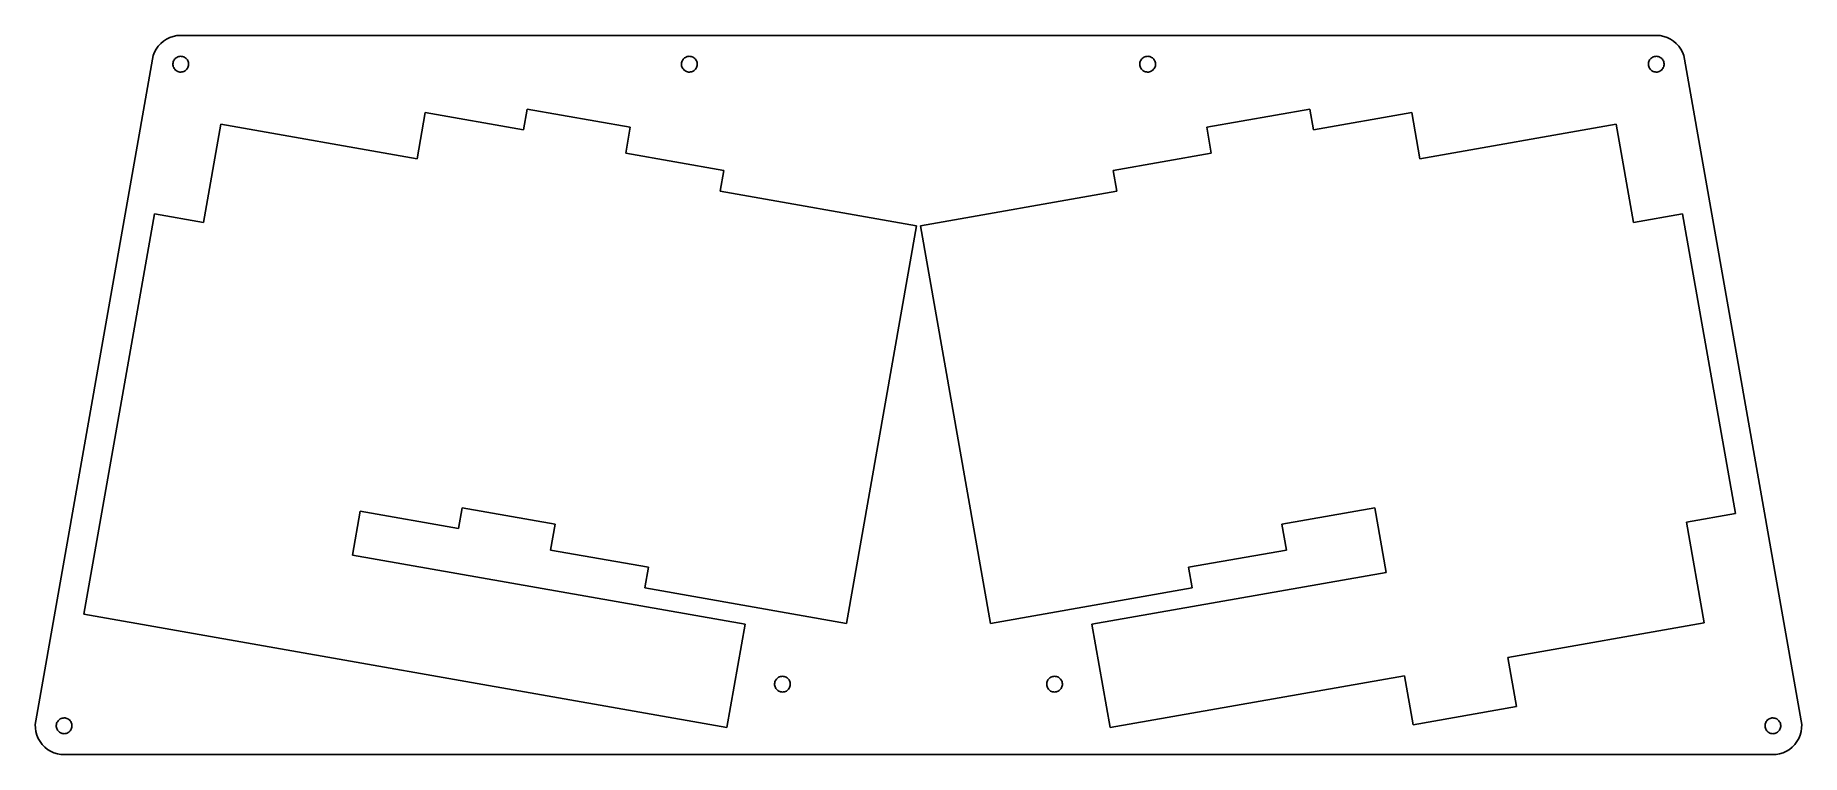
# Model space of a CAD drawing. Header units: metres. Extents: x -168 to 168, y -8 to 129.
import ezdxf

# ---------------------------------------------------------------- set-up
doc = ezdxf.new("R2010")
doc.units = ezdxf.units.M

msp = doc.modelspace()

# ---------------------------------------------------------------- linework, layer by layer
for p, q in [((-143.376, 128.031), (-143.954, 127.653)), ((-142.755, 128.334), (-143.376, 128.031)), ((-142.101, 128.556), (-142.755, 128.334)), ((-141.425, 128.695), (-142.101, 128.556)), ((-140.736, 128.748), (-141.425, 128.695)), ((140.736, 128.748), (-140.736, 128.748)), ((141.425, 128.695), (140.736, 128.748)), ((142.101, 128.556), (141.425, 128.695)), ((142.755, 128.334), (142.101, 128.556)), ((143.376, 128.031), (142.755, 128.334)), ((143.954, 127.653), (143.376, 128.031)), ((-145.913, 124.875), (-146.076, 124.204)), ((-145.668, 125.521), (-145.913, 124.875)), ((-145.344, 126.131), (-145.668, 125.521)), ((-144.946, 126.695), (-145.344, 126.131)), ((-144.48, 127.205), (-144.946, 126.695)), ((-143.954, 127.653), (-144.48, 127.205)), ((-141.4, 124.553), (-141.231, 124.635)), ((-141.231, 124.635), (-141.053, 124.696)), ((-141.053, 124.696), (-140.868, 124.734)), ((-140.868, 124.734), (-140.68, 124.748)), ((-140.68, 124.748), (-140.492, 124.739)), ((-140.492, 124.739), (-140.307, 124.707)), ((-140.307, 124.707), (-140.127, 124.651)), ((-140.127, 124.651), (-139.955, 124.573)), ((-44.4271, 124.553), (-44.2578, 124.635)), ((-44.2578, 124.635), (-44.0795, 124.696)), ((-44.0795, 124.696), (-43.8949, 124.734)), ((-43.8949, 124.734), (-43.7071, 124.748)), ((-43.7071, 124.748), (-43.519, 124.739)), ((-43.519, 124.739), (-43.3335, 124.707)), ((-43.3335, 124.707), (-43.1535, 124.651)), ((-43.1535, 124.651), (-42.982, 124.573)), ((42.982, 124.573), (43.1535, 124.651)), ((43.1535, 124.651), (43.3335, 124.707)), ((43.3335, 124.707), (43.519, 124.739)), ((43.519, 124.739), (43.7071, 124.748)), ((43.7071, 124.748), (43.8949, 124.734)), ((43.8949, 124.734), (44.0795, 124.696)), ((44.0795, 124.696), (44.2578, 124.635)), ((44.2578, 124.635), (44.4271, 124.553)), ((139.955, 124.573), (140.127, 124.651)), ((140.127, 124.651), (140.307, 124.707)), ((140.307, 124.707), (140.492, 124.739)), ((140.492, 124.739), (140.68, 124.748)), ((140.68, 124.748), (140.868, 124.734)), ((140.868, 124.734), (141.053, 124.696)), ((141.053, 124.696), (141.231, 124.635)), ((141.231, 124.635), (141.4, 124.553)), ((144.48, 127.205), (143.954, 127.653)), ((144.946, 126.695), (144.48, 127.205)), ((145.344, 126.131), (144.946, 126.695)), ((145.668, 125.521), (145.344, 126.131)), ((145.913, 124.875), (145.668, 125.521)), ((146.076, 124.204), (145.913, 124.875)), ((-146.076, 124.204), (-168.312, -1.90094)), ((-142.158, 123.322), (-142.137, 123.509)), ((-142.155, 123.134), (-142.158, 123.322)), ((-142.129, 122.947), (-142.155, 123.134)), ((-142.137, 123.509), (-142.092, 123.692)), ((-142.079, 122.765), (-142.129, 122.947)), ((-142.092, 123.692), (-142.025, 123.868)), ((-142.008, 122.591), (-142.079, 122.765)), ((-142.025, 123.868), (-141.937, 124.035)), ((-141.915, 122.427), (-142.008, 122.591)), ((-141.937, 124.035), (-141.828, 124.189)), ((-141.802, 122.276), (-141.915, 122.427)), ((-141.828, 124.189), (-141.701, 124.328)), ((-141.671, 122.141), (-141.802, 122.276)), ((-141.701, 124.328), (-141.558, 124.45)), ((-141.524, 122.023), (-141.671, 122.141)), ((-141.558, 124.45), (-141.4, 124.553)), ((-141.364, 121.924), (-141.524, 122.023)), ((-141.192, 121.846), (-141.364, 121.924)), ((-141.012, 121.791), (-141.192, 121.846)), ((-140.827, 121.758), (-141.012, 121.791)), ((-140.638, 121.749), (-140.827, 121.758)), ((-140.451, 121.763), (-140.638, 121.749)), ((-140.266, 121.801), (-140.451, 121.763)), ((-140.088, 121.862), (-140.266, 121.801)), ((-139.919, 121.944), (-140.088, 121.862)), ((-139.955, 124.573), (-139.795, 124.474)), ((-139.761, 122.048), (-139.919, 121.944)), ((-139.795, 124.474), (-139.648, 124.356)), ((-139.617, 122.17), (-139.761, 122.048)), ((-139.648, 124.356), (-139.517, 124.221)), ((-139.49, 122.309), (-139.617, 122.17)), ((-139.517, 124.221), (-139.404, 124.07)), ((-139.382, 122.463), (-139.49, 122.309)), ((-139.404, 124.07), (-139.311, 123.906)), ((-139.293, 122.629), (-139.382, 122.463)), ((-139.311, 123.906), (-139.239, 123.732)), ((-139.227, 122.805), (-139.293, 122.629)), ((-139.239, 123.732), (-139.19, 123.55)), ((-139.182, 122.988), (-139.227, 122.805)), ((-139.19, 123.55), (-139.164, 123.364)), ((-139.161, 123.175), (-139.182, 122.988)), ((-139.164, 123.364), (-139.161, 123.175)), ((-45.1844, 123.322), (-45.1634, 123.509)), ((-45.1817, 123.134), (-45.1844, 123.322)), ((-45.1555, 122.947), (-45.1817, 123.134)), ((-45.1634, 123.509), (-45.1191, 123.692)), ((-45.1061, 122.765), (-45.1555, 122.947)), ((-45.1191, 123.692), (-45.0522, 123.868)), ((-45.0344, 122.591), (-45.1061, 122.765)), ((-45.0522, 123.868), (-44.9638, 124.035)), ((-44.9413, 122.427), (-45.0344, 122.591)), ((-44.9638, 124.035), (-44.8552, 124.189)), ((-44.8285, 122.276), (-44.9413, 122.427)), ((-44.8552, 124.189), (-44.7281, 124.328)), ((-44.6976, 122.141), (-44.8285, 122.276)), ((-44.7281, 124.328), (-44.5847, 124.45)), ((-44.5508, 122.023), (-44.6976, 122.141)), ((-44.5847, 124.45), (-44.4271, 124.553)), ((-44.3904, 121.924), (-44.5508, 122.023)), ((-44.2188, 121.846), (-44.3904, 121.924)), ((-44.0389, 121.791), (-44.2188, 121.846)), ((-43.8534, 121.758), (-44.0389, 121.791)), ((-43.6652, 121.749), (-43.8534, 121.758)), ((-43.4774, 121.763), (-43.6652, 121.749)), ((-43.2929, 121.801), (-43.4774, 121.763)), ((-43.1146, 121.862), (-43.2929, 121.801)), ((-42.9453, 121.944), (-43.1146, 121.862)), ((-42.982, 124.573), (-42.8215, 124.474)), ((-42.7876, 122.048), (-42.9453, 121.944)), ((-42.8215, 124.474), (-42.6747, 124.356)), ((-42.6442, 122.17), (-42.7876, 122.048)), ((-42.6747, 124.356), (-42.5439, 124.221)), ((-42.5172, 122.309), (-42.6442, 122.17)), ((-42.5439, 124.221), (-42.431, 124.07)), ((-42.4086, 122.463), (-42.5172, 122.309)), ((-42.431, 124.07), (-42.338, 123.906)), ((-42.3201, 122.629), (-42.4086, 122.463)), ((-42.338, 123.906), (-42.2662, 123.732)), ((-42.2533, 122.805), (-42.3201, 122.629)), ((-42.2662, 123.732), (-42.2168, 123.55)), ((-42.209, 122.988), (-42.2533, 122.805)), ((-42.2168, 123.55), (-42.1906, 123.364)), ((-42.188, 123.175), (-42.209, 122.988)), ((-42.1906, 123.364), (-42.188, 123.175)), ((42.188, 123.175), (42.1906, 123.364)), ((42.209, 122.988), (42.188, 123.175)), ((42.1906, 123.364), (42.2168, 123.55)), ((42.2533, 122.805), (42.209, 122.988)), ((42.2168, 123.55), (42.2662, 123.732)), ((42.3201, 122.629), (42.2533, 122.805)), ((42.2662, 123.732), (42.338, 123.906)), ((42.4086, 122.463), (42.3201, 122.629)), ((42.338, 123.906), (42.431, 124.07)), ((42.5172, 122.309), (42.4086, 122.463)), ((42.431, 124.07), (42.5439, 124.221)), ((42.6442, 122.17), (42.5172, 122.309)), ((42.5439, 124.221), (42.6747, 124.356)), ((42.7876, 122.048), (42.6442, 122.17)), ((42.6747, 124.356), (42.8215, 124.474)), ((42.9453, 121.944), (42.7876, 122.048)), ((42.8215, 124.474), (42.982, 124.573)), ((43.1146, 121.862), (42.9453, 121.944)), ((43.2929, 121.801), (43.1146, 121.862)), ((43.4774, 121.763), (43.2929, 121.801)), ((43.6652, 121.749), (43.4774, 121.763)), ((43.8534, 121.758), (43.6652, 121.749)), ((44.0389, 121.791), (43.8534, 121.758)), ((44.2188, 121.846), (44.0389, 121.791)), ((44.3904, 121.924), (44.2188, 121.846)), ((44.5508, 122.023), (44.3904, 121.924)), ((44.4271, 124.553), (44.5847, 124.45)), ((44.6976, 122.141), (44.5508, 122.023)), ((44.5847, 124.45), (44.7281, 124.328)), ((44.8285, 122.276), (44.6976, 122.141)), ((44.7281, 124.328), (44.8552, 124.189)), ((44.9413, 122.427), (44.8285, 122.276)), ((44.8552, 124.189), (44.9638, 124.035)), ((45.0344, 122.591), (44.9413, 122.427)), ((44.9638, 124.035), (45.0522, 123.868)), ((45.1061, 122.765), (45.0344, 122.591)), ((45.0522, 123.868), (45.1191, 123.692)), ((45.1555, 122.947), (45.1061, 122.765)), ((45.1191, 123.692), (45.1634, 123.509)), ((45.1817, 123.134), (45.1555, 122.947)), ((45.1634, 123.509), (45.1844, 123.322)), ((45.1844, 123.322), (45.1817, 123.134)), ((139.161, 123.175), (139.164, 123.364)), ((139.182, 122.988), (139.161, 123.175)), ((139.164, 123.364), (139.19, 123.55)), ((139.227, 122.805), (139.182, 122.988)), ((139.19, 123.55), (139.239, 123.732)), ((139.293, 122.629), (139.227, 122.805)), ((139.239, 123.732), (139.311, 123.906)), ((139.382, 122.463), (139.293, 122.629)), ((139.311, 123.906), (139.404, 124.07)), ((139.49, 122.309), (139.382, 122.463)), ((139.404, 124.07), (139.517, 124.221)), ((139.617, 122.17), (139.49, 122.309)), ((139.517, 124.221), (139.648, 124.356)), ((139.761, 122.048), (139.617, 122.17)), ((139.648, 124.356), (139.795, 124.474)), ((139.919, 121.944), (139.761, 122.048)), ((139.795, 124.474), (139.955, 124.573)), ((140.088, 121.862), (139.919, 121.944)), ((140.266, 121.801), (140.088, 121.862)), ((140.451, 121.763), (140.266, 121.801)), ((140.638, 121.749), (140.451, 121.763)), ((140.827, 121.758), (140.638, 121.749)), ((141.012, 121.791), (140.827, 121.758)), ((141.192, 121.846), (141.012, 121.791)), ((141.364, 121.924), (141.192, 121.846)), ((141.524, 122.023), (141.364, 121.924)), ((141.4, 124.553), (141.558, 124.45)), ((141.671, 122.141), (141.524, 122.023)), ((141.558, 124.45), (141.701, 124.328)), ((141.802, 122.276), (141.671, 122.141)), ((141.701, 124.328), (141.828, 124.189)), ((141.915, 122.427), (141.802, 122.276)), ((141.828, 124.189), (141.937, 124.035)), ((142.008, 122.591), (141.915, 122.427)), ((141.937, 124.035), (142.025, 123.868)), ((142.079, 122.765), (142.008, 122.591)), ((142.025, 123.868), (142.092, 123.692)), ((142.129, 122.947), (142.079, 122.765)), ((142.092, 123.692), (142.137, 123.509)), ((142.155, 123.134), (142.129, 122.947)), ((142.137, 123.509), (142.158, 123.322)), ((142.158, 123.322), (142.155, 123.134)), ((168.312, -1.90094), (146.076, 124.204)), ((-75.3347, 110.765), (-74.6401, 114.705)), ((-74.6401, 114.705), (-54.9439, 111.232)), ((54.9439, 111.232), (74.6401, 114.705)), ((74.6401, 114.705), (75.3347, 110.765)), ((-136.331, 93.0888), (-133.032, 111.8)), ((-133.032, 111.8), (-95.6088, 105.201)), ((-95.6088, 105.201), (-94.046, 114.065)), ((-94.046, 114.065), (-75.3347, 110.765)), ((-54.9439, 111.232), (-55.8121, 106.308)), ((55.8121, 106.308), (54.9439, 111.232)), ((75.3347, 110.765), (94.046, 114.065)), ((94.046, 114.065), (95.6088, 105.201)), ((95.6088, 105.201), (133.032, 111.8)), ((133.032, 111.8), (136.331, 93.0888)), ((-55.8121, 106.308), (-37.1008, 103.008)), ((37.1008, 103.008), (55.8121, 106.308)), ((-37.1008, 103.008), (-37.7954, 99.0691)), ((37.7954, 99.0691), (37.1008, 103.008)), ((-37.7954, 99.0691), (-0.3727, 92.4705)), ((0.3727, 92.4705), (37.7954, 99.0691)), ((-159.144, 18.4158), (-145.687, 94.7384)), ((-145.687, 94.7384), (-136.331, 93.0888)), ((136.331, 93.0888), (145.687, 94.7384)), ((145.687, 94.7384), (155.758, 37.6196)), ((-0.3727, 92.4705), (-13.7436, 16.6403)), ((13.7436, 16.6403), (0.3727, 92.4705)), ((-106.432, 38.0609), (-107.908, 29.69)), ((-87.7208, 34.7616), (-106.432, 38.0609)), ((-87.0262, 38.7008), (-87.7208, 34.7616)), ((-69.2996, 35.5752), (-87.0262, 38.7008)), ((87.0262, 38.7008), (69.2996, 35.5752)), ((89.1968, 26.3907), (87.0262, 38.7008)), ((155.758, 37.6196), (146.402, 35.9699)), ((-70.1679, 30.6511), (-69.2996, 35.5752)), ((69.2996, 35.5752), (70.1679, 30.6511)), ((146.402, 35.9699), (149.789, 16.7662)), ((-51.4565, 27.3518), (-70.1679, 30.6511)), ((70.1679, 30.6511), (51.4565, 27.3518)), ((-107.908, 29.69), (-33.0627, 16.4928)), ((-52.1511, 23.4126), (-51.4565, 27.3518)), ((51.4565, 27.3518), (52.1511, 23.4126)), ((33.0627, 16.4928), (89.1968, 26.3907)), ((-13.7436, 16.6403), (-52.1511, 23.4126)), ((52.1511, 23.4126), (13.7436, 16.6403)), ((-36.5357, -3.20335), (-159.144, 18.4158)), ((-33.0627, 16.4928), (-36.5357, -3.20335)), ((36.5357, -3.20335), (33.0627, 16.4928)), ((149.789, 16.7662), (112.366, 10.1675)), ((112.366, 10.1675), (114.016, 0.81187)), ((-27.4341, 5.15515), (-27.4131, 5.34235)), ((-27.4315, 4.9668), (-27.4341, 5.15515)), ((-27.4053, 4.78026), (-27.4315, 4.9668)), ((-27.4131, 5.34235), (-27.3689, 5.52544)), ((-27.3559, 4.59848), (-27.4053, 4.78026)), ((-27.3689, 5.52544), (-27.302, 5.70154)), ((-27.2841, 4.42432), (-27.3559, 4.59848)), ((-27.302, 5.70154), (-27.2135, 5.86786)), ((-27.1911, 4.26053), (-27.2841, 4.42432)), ((-27.2135, 5.86786), (-27.1049, 6.02179)), ((-27.0782, 4.1097), (-27.1911, 4.26053)), ((-27.1049, 6.02179), (-26.9779, 6.16089)), ((-26.9474, 3.9742), (-27.0782, 4.1097)), ((-26.9779, 6.16089), (-26.8345, 6.28297)), ((-26.8006, 3.85616), (-26.9474, 3.9742)), ((-26.8345, 6.28297), (-26.6768, 6.38612)), ((-26.6402, 3.75746), (-26.8006, 3.85616)), ((-26.6768, 6.38612), (-26.5075, 6.46869)), ((-26.4686, 3.67964), (-26.6402, 3.75746)), ((-26.5075, 6.46869), (-26.3292, 6.5294)), ((-26.2887, 3.62393), (-26.4686, 3.67964)), ((-26.3292, 6.5294), (-26.1447, 6.56728)), ((-26.1031, 3.59122), (-26.2887, 3.62393)), ((-26.1447, 6.56728), (-25.9569, 6.58173)), ((-25.915, 3.58202), (-26.1031, 3.59122)), ((-25.9569, 6.58173), (-25.7687, 6.57253)), ((-25.7272, 3.59648), (-25.915, 3.58202)), ((-25.7687, 6.57253), (-25.5832, 6.53983)), ((-25.5426, 3.63435), (-25.7272, 3.59648)), ((-25.5832, 6.53983), (-25.4033, 6.48412)), ((-25.3643, 3.69505), (-25.5426, 3.63435)), ((-25.4033, 6.48412), (-25.2317, 6.4063)), ((-25.195, 3.77763), (-25.3643, 3.69505)), ((-25.2317, 6.4063), (-25.0713, 6.30759)), ((-25.0374, 3.88078), (-25.195, 3.77763)), ((-25.0713, 6.30759), (-24.9245, 6.18956)), ((-24.894, 4.00287), (-25.0374, 3.88078)), ((-24.9245, 6.18956), (-24.7936, 6.05406)), ((-24.7669, 4.14197), (-24.894, 4.00287)), ((-24.7936, 6.05406), (-24.6808, 5.90323)), ((-24.6584, 4.2959), (-24.7669, 4.14197)), ((-24.6808, 5.90323), (-24.5878, 5.73944)), ((-24.5699, 4.46222), (-24.6584, 4.2959)), ((-24.5878, 5.73944), (-24.516, 5.56528)), ((-24.503, 4.63832), (-24.5699, 4.46222)), ((-24.516, 5.56528), (-24.4666, 5.3835)), ((-24.4587, 4.82141), (-24.503, 4.63832)), ((-24.4666, 5.3835), (-24.4404, 5.19696)), ((-24.4377, 5.00861), (-24.4587, 4.82141)), ((-24.4404, 5.19696), (-24.4377, 5.00861)), ((24.4377, 5.00861), (24.4404, 5.19696)), ((24.4587, 4.82141), (24.4377, 5.00861)), ((24.4404, 5.19696), (24.4666, 5.3835)), ((24.503, 4.63832), (24.4587, 4.82141)), ((24.4666, 5.3835), (24.516, 5.56528)), ((24.5699, 4.46222), (24.503, 4.63832)), ((24.516, 5.56528), (24.5878, 5.73944)), ((24.6584, 4.2959), (24.5699, 4.46222)), ((24.5878, 5.73944), (24.6808, 5.90323)), ((24.7669, 4.14197), (24.6584, 4.2959)), ((24.6808, 5.90323), (24.7936, 6.05406)), ((24.894, 4.00287), (24.7669, 4.14197)), ((24.7936, 6.05406), (24.9245, 6.18956)), ((25.0374, 3.88078), (24.894, 4.00287)), ((24.9245, 6.18956), (25.0713, 6.30759)), ((25.195, 3.77763), (25.0374, 3.88078)), ((25.0713, 6.30759), (25.2317, 6.4063)), ((25.3643, 3.69505), (25.195, 3.77763)), ((25.2317, 6.4063), (25.4033, 6.48412)), ((25.5426, 3.63435), (25.3643, 3.69505)), ((25.4033, 6.48412), (25.5832, 6.53983)), ((25.7272, 3.59648), (25.5426, 3.63435)), ((25.5832, 6.53983), (25.7687, 6.57253)), ((25.915, 3.58202), (25.7272, 3.59648)), ((25.7687, 6.57253), (25.9569, 6.58173)), ((26.1031, 3.59122), (25.915, 3.58202)), ((25.9569, 6.58173), (26.1447, 6.56728)), ((26.2887, 3.62393), (26.1031, 3.59122)), ((26.1447, 6.56728), (26.3292, 6.5294)), ((26.4686, 3.67964), (26.2887, 3.62393)), ((26.3292, 6.5294), (26.5075, 6.46869)), ((26.6402, 3.75746), (26.4686, 3.67964)), ((26.5075, 6.46869), (26.6768, 6.38612)), ((26.8006, 3.85616), (26.6402, 3.75746)), ((26.6768, 6.38612), (26.8345, 6.28297)), ((26.9474, 3.9742), (26.8006, 3.85616)), ((26.8345, 6.28297), (26.9779, 6.16089)), ((27.0782, 4.1097), (26.9474, 3.9742)), ((26.9779, 6.16089), (27.1049, 6.02179)), ((27.1911, 4.26053), (27.0782, 4.1097)), ((27.1049, 6.02179), (27.2135, 5.86786)), ((27.2841, 4.42432), (27.1911, 4.26053)), ((27.2135, 5.86786), (27.302, 5.70154)), ((27.3559, 4.59848), (27.2841, 4.42432)), ((27.302, 5.70154), (27.3689, 5.52544)), ((27.4053, 4.78026), (27.3559, 4.59848)), ((27.3689, 5.52544), (27.4131, 5.34235)), ((27.4315, 4.9668), (27.4053, 4.78026)), ((27.4131, 5.34235), (27.4341, 5.15515)), ((27.4341, 5.15515), (27.4315, 4.9668)), ((92.6697, 6.69458), (36.5357, -3.20335)), ((94.3194, -2.66107), (92.6697, 6.69458)), ((114.016, 0.81187), (94.3194, -2.66107)), ((-168.312, -1.90094), (-168.388, -2.58733)), ((-168.388, -2.58733), (-168.379, -3.27795)), ((-168.379, -3.27795), (-168.283, -3.96193)), ((-164.393, -2.78273), (-164.372, -2.59554)), ((-164.391, -2.97108), (-164.393, -2.78273)), ((-164.364, -3.15762), (-164.391, -2.97108)), ((-164.372, -2.59554), (-164.328, -2.41245)), ((-164.315, -3.3394), (-164.364, -3.15762)), ((-164.328, -2.41245), (-164.261, -2.23634)), ((-164.243, -3.51355), (-164.315, -3.3394)), ((-164.261, -2.23634), (-164.173, -2.07002)), ((-164.173, -2.07002), (-164.064, -1.91609)), ((-164.064, -1.91609), (-163.937, -1.77699)), ((-163.937, -1.77699), (-163.794, -1.65491)), ((-163.794, -1.65491), (-163.636, -1.55176)), ((-163.636, -1.55176), (-163.467, -1.46918)), ((-163.467, -1.46918), (-163.288, -1.40848)), ((-163.288, -1.40848), (-163.104, -1.37061)), ((-163.104, -1.37061), (-162.916, -1.35614)), ((-162.916, -1.35614), (-162.728, -1.36536)), ((-162.728, -1.36536), (-162.542, -1.39806)), ((-162.542, -1.39806), (-162.362, -1.45377)), ((-162.362, -1.45377), (-162.191, -1.53159)), ((-162.191, -1.53159), (-162.03, -1.63028)), ((-162.03, -1.63028), (-161.884, -1.74832)), ((-161.884, -1.74832), (-161.753, -1.88382)), ((-161.753, -1.88382), (-161.64, -2.03465)), ((-161.64, -2.03465), (-161.547, -2.19844)), ((-161.547, -2.19844), (-161.475, -2.3726)), ((-161.462, -3.29956), (-161.529, -3.47566)), ((-161.475, -2.3726), (-161.426, -2.55438)), ((-161.418, -3.11647), (-161.462, -3.29956)), ((-161.426, -2.55438), (-161.399, -2.74092)), ((-161.397, -2.92928), (-161.418, -3.11647)), ((-161.399, -2.74092), (-161.397, -2.92928)), ((161.397, -2.92928), (161.399, -2.74092)), ((161.418, -3.11647), (161.397, -2.92928)), ((161.399, -2.74092), (161.426, -2.55438)), ((161.462, -3.29956), (161.418, -3.11647)), ((161.426, -2.55438), (161.475, -2.3726)), ((161.529, -3.47566), (161.462, -3.29956)), ((161.475, -2.3726), (161.547, -2.19844)), ((161.547, -2.19844), (161.64, -2.03465)), ((161.64, -2.03465), (161.753, -1.88382)), ((161.753, -1.88382), (161.884, -1.74832)), ((161.884, -1.74832), (162.03, -1.63028)), ((162.03, -1.63028), (162.191, -1.53159)), ((162.191, -1.53159), (162.362, -1.45377)), ((162.362, -1.45377), (162.542, -1.39806)), ((162.542, -1.39806), (162.728, -1.36536)), ((162.728, -1.36536), (162.916, -1.35614)), ((162.916, -1.35614), (163.104, -1.37061)), ((163.104, -1.37061), (163.288, -1.40848)), ((163.288, -1.40848), (163.467, -1.46918)), ((163.467, -1.46918), (163.636, -1.55176)), ((163.636, -1.55176), (163.794, -1.65491)), ((163.794, -1.65491), (163.937, -1.77699)), ((163.937, -1.77699), (164.064, -1.91609)), ((164.064, -1.91609), (164.173, -2.07002)), ((164.173, -2.07002), (164.261, -2.23634)), ((164.315, -3.3394), (164.243, -3.51355)), ((164.261, -2.23634), (164.328, -2.41245)), ((164.364, -3.15762), (164.315, -3.3394)), ((164.328, -2.41245), (164.372, -2.59554)), ((164.391, -2.97108), (164.364, -3.15762)), ((164.372, -2.59554), (164.393, -2.78273)), ((164.393, -2.78273), (164.391, -2.97108)), ((168.283, -3.96193), (168.379, -3.27795)), ((168.388, -2.58733), (168.312, -1.90094)), ((168.379, -3.27795), (168.388, -2.58733)), ((-168.283, -3.96193), (-168.102, -4.62846)), ((-168.102, -4.62846), (-167.838, -5.26704)), ((-167.838, -5.26704), (-167.497, -5.8676)), ((-167.497, -5.8676), (-167.084, -6.42065)), ((-167.084, -6.42065), (-166.604, -6.91751)), ((-164.15, -3.67735), (-164.243, -3.51355)), ((-164.037, -3.82819), (-164.15, -3.67735)), ((-163.907, -3.96368), (-164.037, -3.82819)), ((-163.76, -4.08171), (-163.907, -3.96368)), ((-163.599, -4.18042), (-163.76, -4.08171)), ((-163.428, -4.25824), (-163.599, -4.18042)), ((-163.248, -4.31395), (-163.428, -4.25824)), ((-163.062, -4.34665), (-163.248, -4.31395)), ((-162.874, -4.35585), (-163.062, -4.34665)), ((-162.686, -4.3414), (-162.874, -4.35585)), ((-162.502, -4.30353), (-162.686, -4.3414)), ((-162.323, -4.24281), (-162.502, -4.30353)), ((-162.154, -4.16025), (-162.323, -4.24281)), ((-161.997, -4.0571), (-162.154, -4.16025)), ((-161.853, -3.93501), (-161.997, -4.0571)), ((-161.726, -3.79591), (-161.853, -3.93501)), ((-161.617, -3.64198), (-161.726, -3.79591)), ((-161.529, -3.47566), (-161.617, -3.64198)), ((161.617, -3.64198), (161.529, -3.47566)), ((161.726, -3.79591), (161.617, -3.64198)), ((161.853, -3.93501), (161.726, -3.79591)), ((161.997, -4.0571), (161.853, -3.93501)), ((162.154, -4.16025), (161.997, -4.0571)), ((162.323, -4.24281), (162.154, -4.16025)), ((162.502, -4.30353), (162.323, -4.24281)), ((162.686, -4.3414), (162.502, -4.30353)), ((162.874, -4.35585), (162.686, -4.3414)), ((163.062, -4.34665), (162.874, -4.35585)), ((163.248, -4.31395), (163.062, -4.34665)), ((163.428, -4.25824), (163.248, -4.31395)), ((163.599, -4.18042), (163.428, -4.25824)), ((163.76, -4.08171), (163.599, -4.18042)), ((163.907, -3.96368), (163.76, -4.08171)), ((164.037, -3.82819), (163.907, -3.96368)), ((164.15, -3.67735), (164.037, -3.82819)), ((164.243, -3.51355), (164.15, -3.67735)), ((166.604, -6.91751), (167.084, -6.42065)), ((167.084, -6.42065), (167.497, -5.8676)), ((167.497, -5.8676), (167.838, -5.26704)), ((167.838, -5.26704), (168.102, -4.62846)), ((168.102, -4.62846), (168.283, -3.96193)), ((-166.604, -6.91751), (-166.065, -7.3503)), ((-166.065, -7.3503), (-165.477, -7.71222)), ((-165.477, -7.71222), (-164.848, -7.99754)), ((-164.848, -7.99754), (-164.188, -8.20178)), ((-164.188, -8.20178), (-163.508, -8.32173)), ((-163.508, -8.32173), (-162.818, -8.35547)), ((-162.818, -8.35547), (162.818, -8.35547)), ((162.818, -8.35547), (163.508, -8.32173)), ((163.508, -8.32173), (164.188, -8.20178)), ((164.188, -8.20178), (164.848, -7.99754)), ((164.848, -7.99754), (165.477, -7.71222)), ((165.477, -7.71222), (166.065, -7.3503)), ((166.065, -7.3503), (166.604, -6.91751))]:
    msp.add_line(p, q)

doc.saveas('drawing.dxf')
